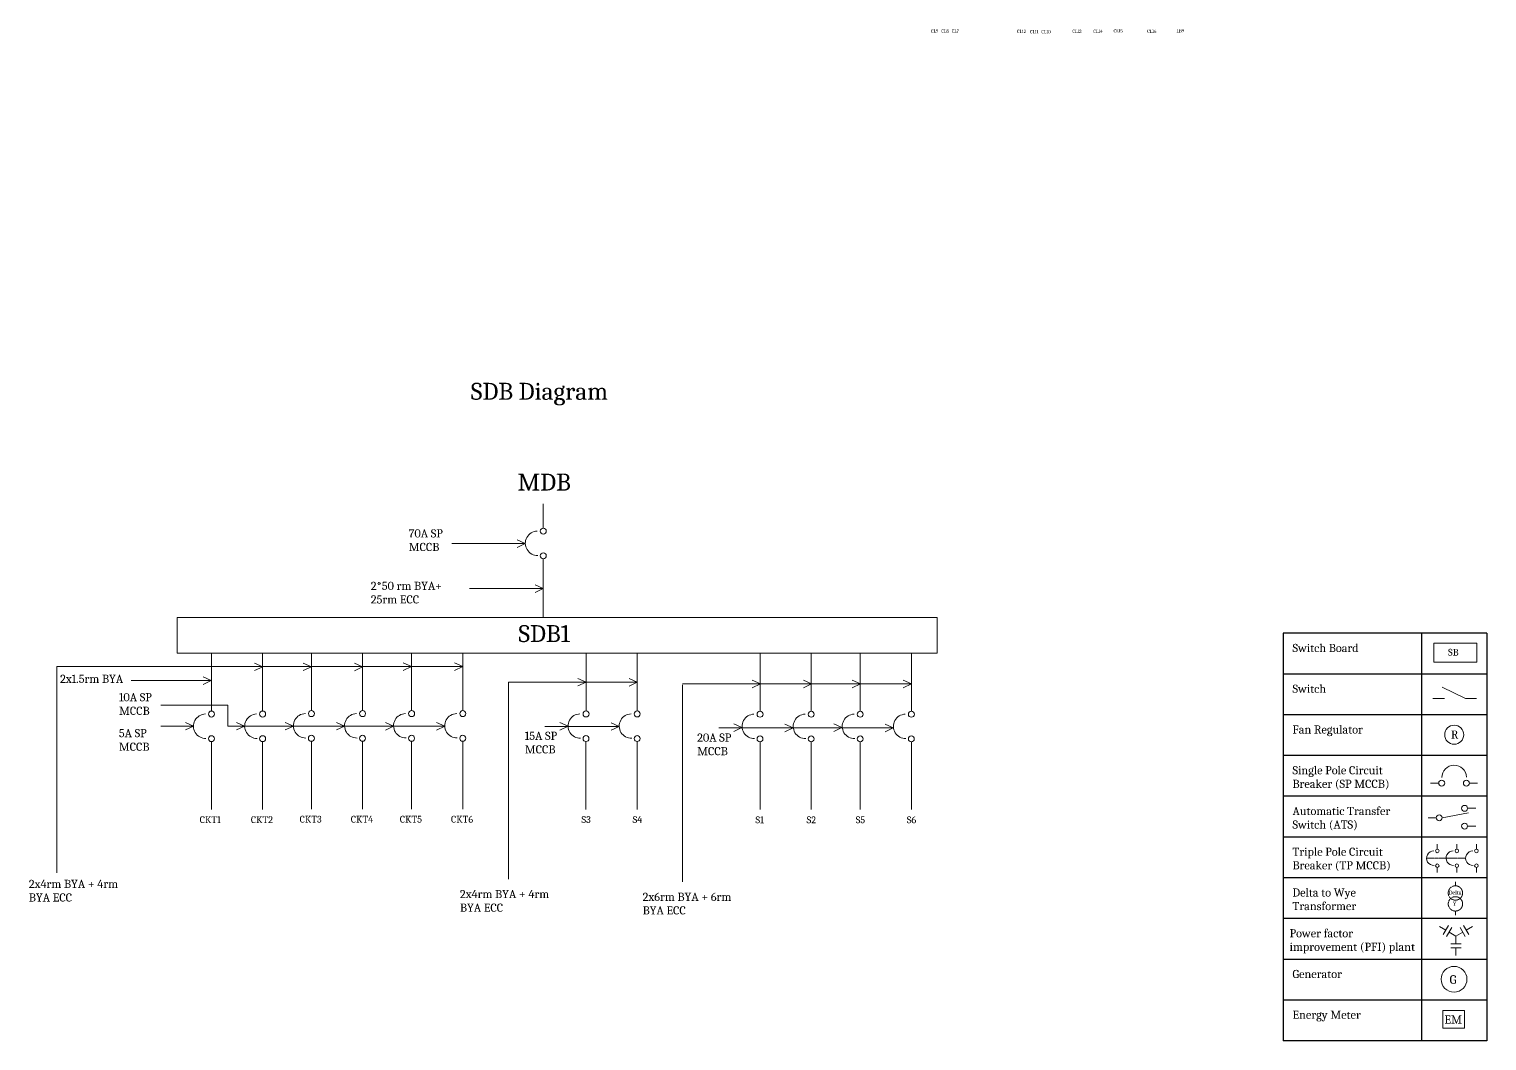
# Model space of a CAD drawing. Header units: inches. Extents: x -9560 to 22259, y -8480 to 5816.
# Drawn here: x -9560 to -974, y -8480 to -2522 of the extents above; entities that cross this region are included whole.
import ezdxf

# ---------------------------------------------------------------- set-up
doc = ezdxf.new("R2010")
doc.units = ezdxf.units.IN
doc.header["$LTSCALE"] = 2
doc.linetypes.add('DASHED', pattern=[0.75, 0.5, -0.25])
doc.linetypes.add('HIDDEN', pattern=[0.375, 0.25, -0.125])
for name, color, linetype, lineweight in [('Legend', 10, 'Continuous', 0), ('switchboard', 2, 'Continuous', 0), ('switchboard_text', 2, 'Continuous', 0)]:
    doc.layers.add(name, color=color, linetype=linetype, lineweight=lineweight)
doc.layers.add('Text', color=1, linetype='Continuous')
doc.styles.get("Standard").update_dxf_attribs({"font": 'Cambria Math.ttf', "height": 10})

msp = doc.modelspace()

# ---------------------------------------------------------------- linework, layer by layer
at = {"layer": 'switchboard'}
for p, q in [((-6531.5, -5461), (-6531.5, -5318.3)), ((-6531.6, -5641.2), (-6531.6, -5986.9)), ((-8486, -6538.3), (-8486, -6197.7)), ((-8184.6, -6538.3), (-8184.6, -6197.7)), ((-7897.3, -6535.8), (-7897.3, -6195.3)), ((-7595.9, -6535.8), (-7595.9, -6195.3)), ((-7307.2, -6535.7), (-7307.2, -6195.2)), ((-7005.8, -6535.7), (-7005.8, -6195.2)), ((-6279.8, -6537.6), (-6279.8, -6197.1)), ((-5978.4, -6537.6), (-5978.4, -6197.1)), ((-5254.9, -6539.5), (-5254.9, -6198.9)), ((-4953.5, -6539.5), (-4953.5, -6198.9)), ((-4664.8, -6539.4), (-4664.8, -6198.8)), ((-4363.4, -6539.4), (-4363.4, -6198.8)), ((-1236.7, -6398), (-1099.2, -6464.2)), ((-1223.4, -6464.2), (-1291.4, -6464.2)), ((-1099.2, -6464.2), (-1035.4, -6464.2)), ((-8486.1, -6718.4), (-8486.1, -7117.6)), ((-8184.8, -6718.4), (-8184.8, -7117.6)), ((-7897.5, -6716), (-7897.5, -7115.2)), ((-7596.1, -6716), (-7596.1, -7115.2)), ((-7307.4, -6715.9), (-7307.4, -7115.1)), ((-7006, -6715.9), (-7006, -7115.1)), ((-6280, -6717.8), (-6280, -7117)), ((-5978.6, -6717.8), (-5978.6, -7117)), ((-5255.1, -6719.6), (-5255.1, -7118.8)), ((-4953.7, -6719.6), (-4953.7, -7118.8)), ((-4665, -6719.5), (-4665, -7118.7)), ((-4363.6, -6719.5), (-4363.6, -7118.7)), ((-1257.3, -6962.6), (-1305.3, -6962.6)), ((-1077.2, -6962.8), (-1029.2, -6962.8)), ((-1087.7, -7110.9), (-1039.7, -7110.9)), ((-1272.1, -7166.9), (-1320.1, -7166.9)), ((-1237.2, -7166.9), (-1081.4, -7137.4)), ((-1087.7, -7215.9), (-1039.7, -7215.9)), ((-1265.7, -7351.2), (-1265.7, -7322.4)), ((-1150.5, -7351.2), (-1150.5, -7322.4)), ((-1035.3, -7351.2), (-1035.3, -7322.4)), ((-1265.8, -7459.3), (-1265.8, -7488.1)), ((-1150.6, -7459.3), (-1150.6, -7488.1)), ((-1035.4, -7459.3), (-1035.4, -7488.1)), ((-1159.1, -7567.3), (-1159.1, -7543.3)), ((-1159.1, -7715.9), (-1159.1, -7739.9)), ((-1253.7, -7806.6), (-1215.9, -7828.4)), ((-1200.5, -7801.8), (-1231.2, -7855)), ((-1080.8, -7855), (-1111.5, -7801.8)), ((-1058.4, -7806.6), (-1096.2, -7828.4)), ((-1180.6, -7813.3), (-1211.3, -7866.5)), ((-1195.9, -7839.9), (-1156, -7862.9)), ((-1116.1, -7839.9), (-1156, -7862.9)), ((-1156, -7909), (-1156, -7862.9)), ((-1100.8, -7866.5), (-1131.5, -7813.3)), ((-1186.7, -7909), (-1125.3, -7909)), ((-1186.7, -7932.1), (-1125.3, -7932.1)), ((-1156, -7932.1), (-1156, -7978.1))]:
    msp.add_line(p, q, dxfattribs=at)
at = {"layer": 'switchboard', "color": 7}
for p, q in [((-6637.5, -5551.8), (-7070.7, -5551.8)), ((-6637.4, -5552.1), (-6685.3, -5530.5)), ((-6637.4, -5552.1), (-6685.3, -5575.3)), ((-6532.3, -5816.1), (-6965.5, -5816.1)), ((-6532.2, -5816.4), (-6580.1, -5794.8)), ((-6532.2, -5816.4), (-6580.1, -5839.6)), ((-8183.9, -6276.9), (-8231.8, -6255.3)), ((-7897.6, -6277), (-7945.5, -6255.4)), ((-7595.7, -6277.7), (-7643.6, -6256.1)), ((-7308, -6276), (-7355.9, -6254.4)), ((-7006.1, -6276.6), (-7054, -6255)), ((-7005.8, -6276.3), (-9396.1, -6276.3)), ((-9396.1, -6276.3), (-9396.1, -7491.5)), ((-8487, -6358.5), (-8534.9, -6336.9)), ((-8183.9, -6276.9), (-8231.8, -6300.1)), ((-7897.6, -6277), (-7945.5, -6300.2)), ((-7595.7, -6277.7), (-7643.6, -6300.9)), ((-7308, -6276), (-7355.9, -6299.2)), ((-7006.1, -6276.6), (-7054, -6299.8)), ((-6279.6, -6367.1), (-6327.4, -6345.5)), ((-5977.7, -6367.5), (-6025.5, -6345.9)), ((-8487, -6358.5), (-8958.6, -6358.5)), ((-8487, -6358.5), (-8534.9, -6381.8)), ((-5978.4, -6367.4), (-6737.4, -6367.4)), ((-6737.4, -6367.4), (-6737.4, -7528.8)), ((-6279.6, -6367.1), (-6327.4, -6390.3)), ((-5977.7, -6367.5), (-6025.5, -6390.7)), ((-5711.9, -6383.1), (-5711.9, -7544.5)), ((-4951.8, -6378.2), (-5710.7, -6378.2)), ((-5252.9, -6377.9), (-5300.8, -6356.3)), ((-5252.9, -6377.9), (-5300.8, -6401.1)), ((-4951, -6378.3), (-4998.9, -6356.7)), ((-4951, -6378.3), (-4998.9, -6401.5)), ((-4951, -6378.3), (-4363.4, -6378.3)), ((-4663.6, -6377.8), (-4711.5, -6356.2)), ((-4663.6, -6377.8), (-4711.5, -6401)), ((-4363.4, -6378.3), (-4411.3, -6356.7)), ((-4363.4, -6378.3), (-4411.3, -6401.5)), ((-8389, -6503.2), (-8783.6, -6503.2)), ((-8389, -6626.2), (-8389, -6503.2)), ((-8591.5, -6626.2), (-8639.4, -6604.6)), ((-8290.7, -6626.2), (-8338.6, -6604.6)), ((-8003.5, -6626.3), (-8051.4, -6604.7)), ((-7701.6, -6626.4), (-7749.5, -6604.8)), ((-7413, -6626.5), (-7460.9, -6604.9)), ((-7111.7, -6626.6), (-7159.6, -6605)), ((-6385.9, -6627), (-6433.7, -6605.4)), ((-6084.5, -6628.4), (-6132.4, -6606.8)), ((-8592, -6627.3), (-8783.5, -6627.3)), ((-8591.5, -6626.2), (-8639.4, -6649.4)), ((-8389, -6626.2), (-7111.8, -6626.7)), ((-8290.7, -6626.2), (-8338.6, -6649.4)), ((-8003.5, -6626.3), (-8051.4, -6649.5)), ((-7701.6, -6626.4), (-7749.5, -6649.6)), ((-7413, -6626.5), (-7460.9, -6649.8)), ((-7111.7, -6626.6), (-7159.6, -6649.9)), ((-6385.8, -6628.4), (-6522.8, -6628.4)), ((-6385.9, -6627), (-6433.7, -6650.2)), ((-6388.8, -6628.4), (-6084.4, -6628.4)), ((-6084.5, -6628.4), (-6132.4, -6651.6)), ((-5361.3, -6636.4), (-5498.3, -6636.4)), ((-5361.4, -6635), (-5409.2, -6613.3)), ((-5361.4, -6635), (-5409.2, -6658.2)), ((-5364.3, -6636.4), (-5059.9, -6636.4)), ((-5060, -6636.4), (-5107.9, -6614.8)), ((-5060, -6636.4), (-5107.9, -6659.6)), ((-4909.1, -6636.4), (-5059.9, -6636.4)), ((-4772.1, -6636.4), (-4909.1, -6636.4)), ((-4772.2, -6635), (-4820, -6613.3)), ((-4772.2, -6635), (-4820, -6658.2)), ((-4775.1, -6636.4), (-4470.7, -6636.4)), ((-4470.8, -6636.4), (-4518.7, -6614.8)), ((-4470.8, -6636.4), (-4518.7, -6659.6))]:
    msp.add_line(p, q, dxfattribs=at)
at = {"layer": 'switchboard', "linetype": 'DASHED'}
msp.add_line((-1329.3, -7404.6), (-1098.9, -7404.6), dxfattribs=at)
at = {"layer": 'switchboard'}
for points in [[(-8689, -5986.9), (-4212.5, -5986.9), (-4212.5, -6197.7), (-8689, -6197.7)], [(-1286.9, -6138.4), (-1032, -6138.4), (-1032, -6249.6), (-1286.9, -6249.6)], [(-1233.9, -8301.9), (-1105.9, -8301.9), (-1105.9, -8405.9), (-1233.9, -8405.9)]]:
    msp.add_lwpolyline(points, close=True, dxfattribs=at)
for centre, radius in [((-6531.5, -5478.5), 17.5), ((-6531.6, -5623.7), 17.5), ((-8486, -6555.7), 17.5), ((-8184.6, -6555.7), 17.5), ((-7897.3, -6553.3), 17.5), ((-7595.9, -6553.3), 17.5), ((-7307.2, -6553.2), 17.5), ((-7005.8, -6553.2), 17.5), ((-6279.8, -6555.1), 17.5), ((-5978.4, -6555.1), 17.5), ((-5254.9, -6556.9), 17.5), ((-4953.5, -6556.9), 17.5), ((-4664.8, -6556.9), 17.5), ((-4363.4, -6556.9), 17.5), ((-8486.1, -6700.9), 17.5), ((-8184.8, -6700.9), 17.5), ((-7897.5, -6698.5), 17.5), ((-7596.1, -6698.5), 17.5), ((-7307.4, -6698.4), 17.5), ((-7006, -6698.4), 17.5), ((-6280, -6700.3), 17.5), ((-5978.6, -6700.3), 17.5), ((-5255.1, -6702.1), 17.5), ((-4953.7, -6702.1), 17.5), ((-4665, -6702.1), 17.5), ((-4363.6, -6702.1), 17.5), ((-1166.4, -6677.3), 56), ((-1239.8, -6962.6), 17.5), ((-1094.6, -6962.8), 17.5), ((-1105.2, -7110.9), 17.5), ((-1254.6, -7166.9), 17.5), ((-1105.2, -7215.9), 17.5), ((-1265.7, -7361.7), 10.5), ((-1150.5, -7361.7), 10.5), ((-1035.3, -7361.7), 10.5), ((-1265.8, -7448.8), 10.5), ((-1150.6, -7448.8), 10.5), ((-1035.4, -7448.8), 10.5), ((-1167.3, -8117.6), 76)]:
    msp.add_circle(centre, radius, dxfattribs=at)
at = {"layer": 'switchboard', "linetype": 'HIDDEN'}
for centre in [(-1159.1, -7609.6), (-1159.1, -7673.6)]:
    msp.add_circle(centre, 42.3, dxfattribs=at)
at = {"layer": 'switchboard'}
for centre, radius, start, end in [((-6565.5, -5550.1), 72, 91.3607, 271.3607), ((-8520, -6627.3), 72, 91.3607, 271.3607), ((-8218.6, -6627.3), 72, 91.3607, 271.3607), ((-7931.4, -6624.9), 72, 91.3607, 271.3607), ((-7630, -6624.9), 72, 91.3607, 271.3607), ((-7341.3, -6624.8), 72, 91.3607, 271.3607), ((-7039.9, -6624.8), 72, 91.3607, 271.3607), ((-6313.8, -6626.7), 72, 91.3607, 271.3607), ((-6012.4, -6626.7), 72, 91.3607, 271.3607), ((-5289, -6628.5), 72, 91.3607, 271.3607), ((-4987.6, -6628.5), 72, 91.3607, 271.3607), ((-4698.9, -6628.5), 72, 91.3607, 271.3607), ((-4397.5, -6628.5), 72, 91.3607, 271.3607), ((-1166.2, -6928.7), 72, 1.3607, 181.3607), ((-1286.1, -7404.6), 43.2, 91.3607, 271.3607), ((-1170.9, -7404.6), 43.2, 91.3607, 271.3607), ((-1055.7, -7404.6), 43.2, 91.3607, 271.3607)]:
    msp.add_arc(centre, radius, start, end, dxfattribs=at)
at = {"layer": 'Text'}
for p, q in [((-974, -6080.3), (-2174, -6080.3)), ((-2174, -6080.3), (-2174, -8480.3)), ((-1358, -6080.3), (-1358, -8480.3)), ((-974, -6080.3), (-974, -8480.3)), ((-974, -6320.3), (-2174, -6320.3)), ((-974, -6560.3), (-2174, -6560.3)), ((-974, -6800.3), (-2174, -6800.3)), ((-974, -7040.3), (-2174, -7040.3)), ((-974, -7280.3), (-2174, -7280.3)), ((-974, -7520.3), (-2174, -7520.3)), ((-974, -7760.3), (-2174, -7760.3)), ((-974, -8000.3), (-2174, -8000.3)), ((-974, -8240.3), (-2174, -8240.3)), ((-974, -8480.3), (-2174, -8480.3))]:
    msp.add_line(p, q, dxfattribs=at)

# ---------------------------------------------------------------- texts
at = {"layer": 'Legend', "char_height": 48, "attachment_point": 1}
for s, insert, width in [('Switch Board', (-2118.7, -6142.5), 696), ('Switch', (-2118.7, -6382.5), 696), ('Fan Regulator', (-2118.7, -6622.5), 696), ('Single Pole Circuit Breaker (SP MCCB)', (-2118.7, -6862.5), 696), ('Automatic Transfer Switch (ATS)', (-2118.7, -7102.5), 696), ('Triple Pole Circuit Breaker (TP MCCB)', (-2118.7, -7342.5), 696), ('Delta to Wye Transformer', (-2118.7, -7582.5), 696), ('Power factor improvement (PFI) plant', (-2135.9, -7822.5), 760.695), ('Generator', (-2118.7, -8062.5), 696), ('Energy Meter', (-2118.7, -8302.5), 696)]:
    msp.add_mtext(s, dxfattribs=dict(at, insert=insert, width=width))
at = {"layer": 'switchboard', "insert": (-1185.9, -6652.7), "char_height": 48, "width": 68.054, "attachment_point": 1}
msp.add_mtext('R', dxfattribs=at)
at = {"layer": 'switchboard_text', "attachment_point": 1}
for s, insert, char_height, width in [('SDB Diagram', (-6958.3, -4605), 100, 878.258), ('MDB', (-6683.4, -5139.7), 100, 160.225), ('{\\C7;70A SP\\PMCCB}', (-7324.2, -5467.7), 48, 432.201), ('{\\C7;2*50 rm BYA+  25rm ECC}', (-7547.4, -5776.6), 48, 531.648), ('SDB1', (-6677.9, -6032), 100, 160.225), ('SB', (-1202.6, -6171.7), 40, 160.225), ('{\\C7;2x1.5rm BYA }', (-9377.5, -6324), 48, 646.17), ('{\\C7;10A SP\\PMCCB}', (-9030.5, -6432.4), 48, 432.201), ('{\\C7;5A SP\\PMCCB}', (-9031.6, -6644.1), 48, 432.201), ('{\\C7;15A SP\\PMCCB}', (-6640.3, -6659.7), 48, 432.201), ('{\\C7;20A SP\\PMCCB}', (-5625.2, -6670.1), 48, 432.201), ('CKT1', (-8555.5, -7157.5), 40, 160.225), ('CKT2', (-8254.1, -7157.5), 40, 160.225), ('CKT3', (-7966.9, -7155), 40, 160.225), ('CKT4', (-7665.5, -7155), 40, 160.225), ('CKT5', (-7376.8, -7155), 40, 160.225), ('CKT6', (-7075.4, -7155), 40, 160.225), ('   S3', (-6346.3, -7156.9), 40, 160.225), ('   S4', (-6044.9, -7156.9), 40, 160.225), ('   S1', (-5321.4, -7158.7), 40, 160.225), ('   S2', (-5020, -7158.7), 40, 160.225), ('   S5', (-4731.3, -7158.6), 40, 160.225), ('   S6', (-4429.9, -7158.6), 40, 160.225), ('{\\C7;2x4rm BYA + 4rm BYA ECC}', (-9561.7, -7531.9), 48, 646.17), ('{\\C7;2x4rm BYA + 4rm BYA ECC}', (-7022.6, -7591.9), 48, 646.17), ('{\\C7;2x6rm BYA + 6rm BYA ECC}', (-5946.6, -7607.9), 48, 646.17), ('{\\C7;Y}', (-1174.2, -7660.4), 24, 216.1), ('G', (-1193.6, -8093.9), 50, 80.112), ('{\\C7;EM}', (-1223.6, -8330.5), 48, 153.787)]:
    msp.add_mtext(s, dxfattribs=dict(at, insert=insert, char_height=char_height, width=width))
at = {"layer": 'Text', "attachment_point": 1}
for s, insert, char_height, width in [('CL9', (-4248.2, -2523.3), 19.35, 116.667), ('CL8', (-4186.9, -2523.3), 19.35, 116.667), ('CL7', (-4125.7, -2523.3), 19.35, 116.667), ('CL12', (-3742, -2525.9), 19.35, 116.667), ('CL11', (-3665.4, -2527.9), 19.35, 116.667), (' CL10', (-3604.1, -2527.9), 19.35, 116.667), ('CL13', (-3414.9, -2525.1), 19.35, 116.667), ('CL14', (-3291.5, -2525.1), 19.35, 116.667), (' CL15', (-3178.8, -2522.5), 19.35, 116.667), ('CL16', (-2974.2, -2524.7), 19.35, 116.667), ('LB9', (-2802.7, -2522.8), 19.35, 116.667), ('{\\C7;Delta}', (-1198.9, -7595.2), 24, 216.1)]:
    msp.add_mtext(s, dxfattribs=dict(at, insert=insert, char_height=char_height, width=width))

doc.saveas('drawing.dxf')
